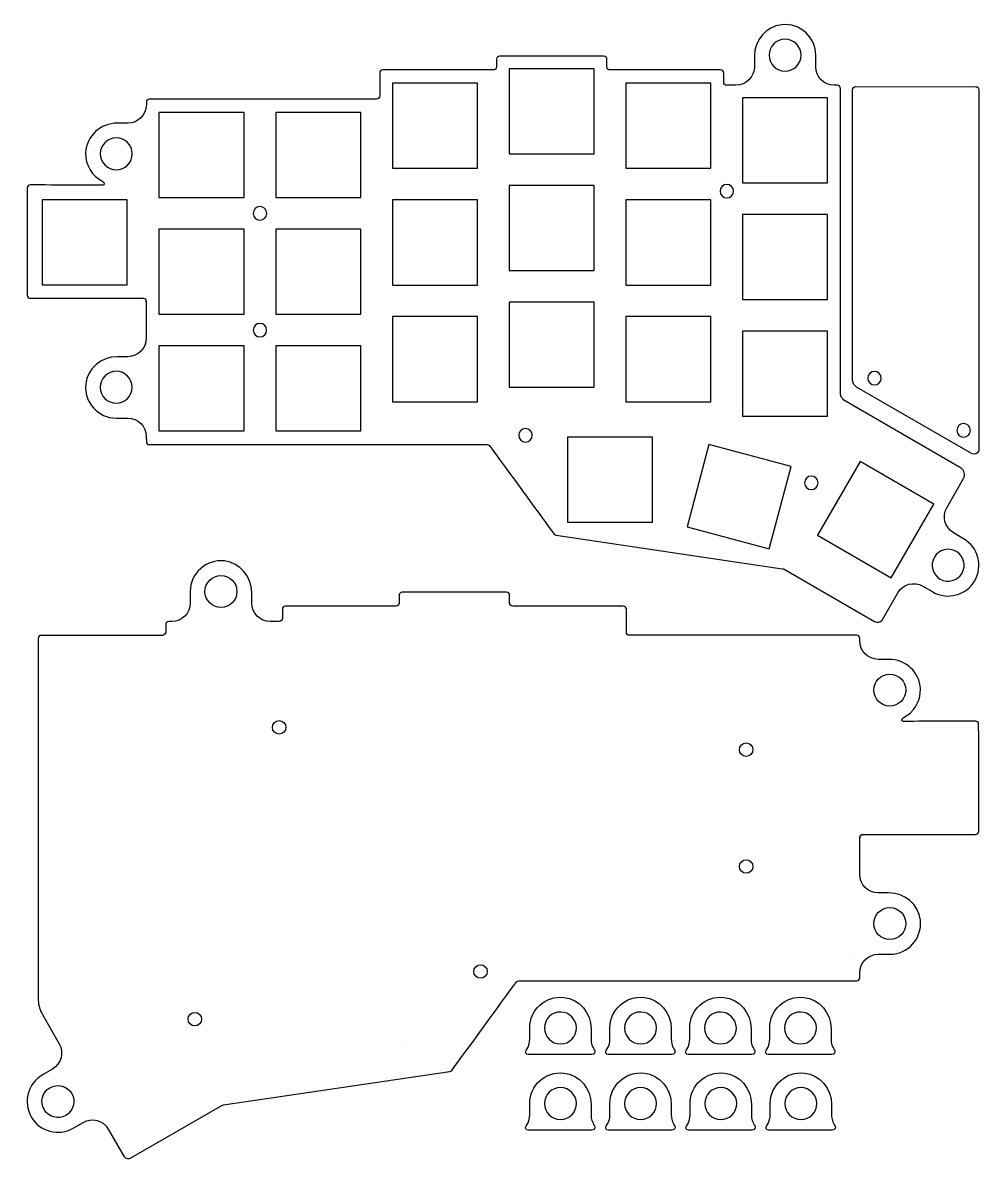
# Model space of a CAD drawing. Extents: x -144 to 12, y -86 to 99.
import ezdxf

# ---------------------------------------------------------------- set-up
doc = ezdxf.new("R2010")
doc.units = 0
doc.layers.add('_U_5207_U_65AD_U_30D1_U_30', color=7, linetype='CONTINUOUS')

# ---------------------------------------------------------------- blocks, each defined once
blk = doc.blocks.new('BLOCK_3')
at = {"layer": '_U_5207_U_65AD_U_30D1_U_30', "color": 1}
blk.add_open_spline([(-9.34, 88.31), (-9.34, 88.31), (-9.34, 40.95), (-9.34, 40.95), (-9.28, 40.43), (-9.05, 40.17), (-8.7, 39.87), (-8.7, 39.87), (10.14, 29.01), (10.14, 29.01), (10.54, 28.84), (11.01, 29.03), (11.18, 29.44), (11.2, 29.5), (11.22, 29.56), (11.23, 29.63), (11.23, 29.63), (11.23, 88.3), (11.23, 88.3), (11.23, 88.58), (11.01, 88.8), (10.73, 88.8), (10.73, 88.8), (-8.84, 88.81), (-8.84, 88.81), (-9.12, 88.81), (-9.34, 88.59), (-9.34, 88.31)], degree=3, knots=[0, 0, 0, 0, 1, 1, 1, 2, 2, 2, 3, 3, 3, 4, 4, 4, 5, 5, 5, 6, 6, 6, 7, 7, 7, 8, 8, 8, 9, 9, 9, 9], dxfattribs=at)
blk = doc.blocks.new('BLOCK_4')
at = {"layer": '_U_5207_U_65AD_U_30D1_U_30', "color": 1}
blk.add_open_spline([(-6.86, 41.34), (-6.86, 41.94), (-6.37, 42.44), (-5.76, 42.44), (-5.15, 42.44), (-4.66, 41.94), (-4.66, 41.34), (-4.66, 40.73), (-5.15, 40.24), (-5.76, 40.24), (-6.37, 40.24), (-6.86, 40.73), (-6.86, 41.34), (-6.86, 41.34), (-6.86, 41.34), (-6.86, 41.34)], degree=3, knots=[0, 0, 0, 0, 1, 1, 1, 2, 2, 2, 3, 3, 3, 4, 4, 4, 5, 5, 5, 5], dxfattribs=at)
blk = doc.blocks.new('BLOCK_5')
at = {"layer": '_U_5207_U_65AD_U_30D1_U_30', "color": 1}
blk.add_open_spline([(7.64, 32.84), (7.64, 33.44), (8.13, 33.94), (8.74, 33.94), (9.35, 33.94), (9.84, 33.44), (9.84, 32.84), (9.84, 32.23), (9.35, 31.74), (8.74, 31.74), (8.13, 31.74), (7.64, 32.23), (7.64, 32.84), (7.64, 32.84), (7.64, 32.84), (7.64, 32.84)], degree=3, knots=[0, 0, 0, 0, 1, 1, 1, 2, 2, 2, 3, 3, 3, 4, 4, 4, 5, 5, 5, 5], dxfattribs=at)
blk = doc.blocks.new('BLOCK_2')
at = {"layer": '_U_5207_U_65AD_U_30D1_U_30'}
for name in ['BLOCK_3', 'BLOCK_4', 'BLOCK_5']:
    blk.add_blockref(name, (0, 0), dxfattribs=at)
blk = doc.blocks.new('BLOCK_7')
at = {"layer": '_U_5207_U_65AD_U_30D1_U_30', "color": 1}
blk.add_open_spline([(-20.43, -64.46), (-20.43, -63.01), (-19.24, -61.84), (-17.79, -61.86), (-16.41, -61.88), (-15.25, -63.04), (-15.23, -64.42), (-15.21, -65.87), (-16.38, -67.06), (-17.83, -67.06), (-19.26, -67.06), (-20.43, -65.89), (-20.43, -64.46), (-20.43, -64.46), (-20.43, -64.46), (-20.43, -64.46)], degree=3, knots=[0, 0, 0, 0, 1, 1, 1, 2, 2, 2, 3, 3, 3, 4, 4, 4, 5, 5, 5, 5], dxfattribs=at)
blk = doc.blocks.new('BLOCK_8')
at = {"layer": '_U_5207_U_65AD_U_30D1_U_30', "color": 1}
blk.add_open_spline([(-12.72, -68.79), (-12.32, -68.79), (-12.07, -68.34), (-12.3, -68.02), (-12.46, -67.79), (-12.6, -67.54), (-12.69, -67.24), (-12.8, -66.9), (-12.83, -66.6), (-12.83, -66.34), (-12.83, -66.34), (-12.83, -64.59), (-12.83, -64.59), (-12.83, -62.02), (-14.71, -59.77), (-17.26, -59.49), (-20.27, -59.16), (-22.83, -61.51), (-22.83, -64.46), (-22.83, -64.46), (-22.83, -66.34), (-22.83, -66.34), (-22.83, -66.6), (-22.86, -67.38), (-23.42, -68.14), (-23.42, -68.14), (-23.42, -68.14), (-23.42, -68.14), (-23.62, -68.4), (-23.43, -68.79), (-23.1, -68.79), (-23.1, -68.79), (-12.72, -68.79), (-12.72, -68.79)], degree=3, knots=[0, 0, 0, 0, 1, 1, 1, 2, 2, 2, 3, 3, 3, 4, 4, 4, 5, 5, 5, 6, 6, 6, 7, 7, 7, 8, 8, 8, 9, 9, 9, 10, 10, 10, 11, 11, 11, 11], dxfattribs=at)
blk = doc.blocks.new('BLOCK_6')
at = {"layer": '_U_5207_U_65AD_U_30D1_U_30'}
for name in ['BLOCK_8', 'BLOCK_7']:
    blk.add_blockref(name, (0, 0), dxfattribs=at)
blk = doc.blocks.new('BLOCK_10')
at = {"layer": '_U_5207_U_65AD_U_30D1_U_30', "color": 1}
blk.add_open_spline([(-59.5, -64.46), (-59.5, -63.01), (-58.32, -61.84), (-56.86, -61.86), (-55.48, -61.88), (-54.32, -63.04), (-54.3, -64.42), (-54.28, -65.87), (-55.45, -67.06), (-56.9, -67.06), (-58.34, -67.06), (-59.5, -65.89), (-59.5, -64.46), (-59.5, -64.46), (-59.5, -64.46), (-59.5, -64.46)], degree=3, knots=[0, 0, 0, 0, 1, 1, 1, 2, 2, 2, 3, 3, 3, 4, 4, 4, 5, 5, 5, 5], dxfattribs=at)
blk = doc.blocks.new('BLOCK_11')
at = {"layer": '_U_5207_U_65AD_U_30D1_U_30', "color": 1}
blk.add_open_spline([(-51.79, -68.79), (-51.39, -68.79), (-51.15, -68.34), (-51.38, -68.02), (-51.53, -67.79), (-51.67, -67.54), (-51.77, -67.24), (-51.87, -66.9), (-51.9, -66.6), (-51.9, -66.34), (-51.9, -66.34), (-51.9, -64.59), (-51.9, -64.59), (-51.9, -62.02), (-53.78, -59.77), (-56.33, -59.49), (-59.35, -59.16), (-61.9, -61.51), (-61.9, -64.46), (-61.9, -64.46), (-61.9, -66.34), (-61.9, -66.34), (-61.9, -66.6), (-61.94, -67.38), (-62.5, -68.14), (-62.5, -68.14), (-62.5, -68.14), (-62.5, -68.14), (-62.7, -68.4), (-62.51, -68.79), (-62.17, -68.79), (-62.17, -68.79), (-51.79, -68.79), (-51.79, -68.79)], degree=3, knots=[0, 0, 0, 0, 1, 1, 1, 2, 2, 2, 3, 3, 3, 4, 4, 4, 5, 5, 5, 6, 6, 6, 7, 7, 7, 8, 8, 8, 9, 9, 9, 10, 10, 10, 11, 11, 11, 11], dxfattribs=at)
blk = doc.blocks.new('BLOCK_9')
at = {"layer": '_U_5207_U_65AD_U_30D1_U_30'}
for name in ['BLOCK_11', 'BLOCK_10']:
    blk.add_blockref(name, (0, 0), dxfattribs=at)
blk = doc.blocks.new('BLOCK_13')
at = {"layer": '_U_5207_U_65AD_U_30D1_U_30', "color": 1}
blk.add_open_spline([(-46.45, -64.46), (-46.45, -63.01), (-45.27, -61.84), (-43.81, -61.86), (-42.43, -61.88), (-41.27, -63.04), (-41.25, -64.42), (-41.23, -65.87), (-42.4, -67.06), (-43.85, -67.06), (-45.29, -67.06), (-46.45, -65.89), (-46.45, -64.46), (-46.45, -64.46), (-46.45, -64.46), (-46.45, -64.46)], degree=3, knots=[0, 0, 0, 0, 1, 1, 1, 2, 2, 2, 3, 3, 3, 4, 4, 4, 5, 5, 5, 5], dxfattribs=at)
blk = doc.blocks.new('BLOCK_14')
at = {"layer": '_U_5207_U_65AD_U_30D1_U_30', "color": 1}
blk.add_open_spline([(-38.74, -68.79), (-38.34, -68.79), (-38.09, -68.34), (-38.32, -68.02), (-38.48, -67.79), (-38.62, -67.54), (-38.71, -67.24), (-38.82, -66.9), (-38.85, -66.6), (-38.85, -66.34), (-38.85, -66.34), (-38.85, -64.59), (-38.85, -64.59), (-38.85, -62.02), (-40.73, -59.77), (-43.28, -59.49), (-46.3, -59.16), (-48.85, -61.51), (-48.85, -64.46), (-48.85, -64.46), (-48.85, -66.34), (-48.85, -66.34), (-48.85, -66.6), (-48.88, -67.38), (-49.45, -68.14), (-49.45, -68.14), (-49.45, -68.14), (-49.45, -68.14), (-49.65, -68.4), (-49.46, -68.79), (-49.12, -68.79), (-49.12, -68.79), (-38.74, -68.79), (-38.74, -68.79)], degree=3, knots=[0, 0, 0, 0, 1, 1, 1, 2, 2, 2, 3, 3, 3, 4, 4, 4, 5, 5, 5, 6, 6, 6, 7, 7, 7, 8, 8, 8, 9, 9, 9, 10, 10, 10, 11, 11, 11, 11], dxfattribs=at)
blk = doc.blocks.new('BLOCK_12')
at = {"layer": '_U_5207_U_65AD_U_30D1_U_30'}
for name in ['BLOCK_14', 'BLOCK_13']:
    blk.add_blockref(name, (0, 0), dxfattribs=at)
blk = doc.blocks.new('BLOCK_16')
at = {"layer": '_U_5207_U_65AD_U_30D1_U_30', "color": 1}
blk.add_open_spline([(-33.45, -64.46), (-33.45, -63.01), (-32.27, -61.84), (-30.82, -61.86), (-29.44, -61.88), (-28.27, -63.04), (-28.26, -64.42), (-28.24, -65.87), (-29.41, -67.06), (-30.85, -67.06), (-32.29, -67.06), (-33.45, -65.89), (-33.45, -64.46), (-33.45, -64.46), (-33.45, -64.46), (-33.45, -64.46)], degree=3, knots=[0, 0, 0, 0, 1, 1, 1, 2, 2, 2, 3, 3, 3, 4, 4, 4, 5, 5, 5, 5], dxfattribs=at)
blk = doc.blocks.new('BLOCK_17')
at = {"layer": '_U_5207_U_65AD_U_30D1_U_30', "color": 1}
blk.add_open_spline([(-25.75, -68.79), (-25.35, -68.79), (-25.1, -68.34), (-25.33, -68.02), (-25.49, -67.79), (-25.62, -67.54), (-25.72, -67.24), (-25.83, -66.9), (-25.86, -66.6), (-25.85, -66.34), (-25.85, -66.34), (-25.85, -64.59), (-25.85, -64.59), (-25.85, -62.02), (-27.74, -59.77), (-30.29, -59.49), (-33.3, -59.16), (-35.85, -61.51), (-35.85, -64.46), (-35.85, -64.46), (-35.85, -66.34), (-35.85, -66.34), (-35.86, -66.6), (-35.89, -67.38), (-36.45, -68.14), (-36.45, -68.14), (-36.45, -68.14), (-36.45, -68.14), (-36.65, -68.4), (-36.46, -68.79), (-36.12, -68.79), (-36.12, -68.79), (-25.75, -68.79), (-25.75, -68.79)], degree=3, knots=[0, 0, 0, 0, 1, 1, 1, 2, 2, 2, 3, 3, 3, 4, 4, 4, 5, 5, 5, 6, 6, 6, 7, 7, 7, 8, 8, 8, 9, 9, 9, 10, 10, 10, 11, 11, 11, 11], dxfattribs=at)
blk = doc.blocks.new('BLOCK_15')
at = {"layer": '_U_5207_U_65AD_U_30D1_U_30'}
for name in ['BLOCK_17', 'BLOCK_16']:
    blk.add_blockref(name, (0, 0), dxfattribs=at)
blk = doc.blocks.new('BLOCK_19')
at = {"layer": '_U_5207_U_65AD_U_30D1_U_30', "color": 1}
blk.add_open_spline([(-30.9, 71.8), (-30.9, 72.4), (-30.41, 72.9), (-29.8, 72.9), (-29.19, 72.9), (-28.7, 72.4), (-28.7, 71.8), (-28.7, 71.19), (-29.19, 70.7), (-29.8, 70.7), (-30.41, 70.7), (-30.9, 71.19), (-30.9, 71.8), (-30.9, 71.8), (-30.9, 71.8), (-30.9, 71.8)], degree=3, knots=[0, 0, 0, 0, 1, 1, 1, 2, 2, 2, 3, 3, 3, 4, 4, 4, 5, 5, 5, 5], dxfattribs=at)
blk = doc.blocks.new('BLOCK_20')
at = {"layer": '_U_5207_U_65AD_U_30D1_U_30', "color": 1}
blk.add_open_spline([(-106.92, 68.17), (-106.92, 68.78), (-106.43, 69.27), (-105.82, 69.27), (-105.22, 69.27), (-104.72, 68.78), (-104.72, 68.17), (-104.72, 67.57), (-105.22, 67.07), (-105.82, 67.07), (-106.43, 67.07), (-106.92, 67.57), (-106.92, 68.17), (-106.92, 68.17), (-106.92, 68.17), (-106.92, 68.17)], degree=3, knots=[0, 0, 0, 0, 1, 1, 1, 2, 2, 2, 3, 3, 3, 4, 4, 4, 5, 5, 5, 5], dxfattribs=at)
blk = doc.blocks.new('BLOCK_21')
at = {"layer": '_U_5207_U_65AD_U_30D1_U_30', "color": 1}
blk.add_open_spline([(-106.93, 49.16), (-106.93, 49.77), (-106.44, 50.26), (-105.83, 50.26), (-105.22, 50.26), (-104.73, 49.77), (-104.73, 49.16), (-104.73, 48.55), (-105.22, 48.06), (-105.83, 48.06), (-106.44, 48.06), (-106.93, 48.55), (-106.93, 49.16), (-106.93, 49.16), (-106.93, 49.16), (-106.93, 49.16)], degree=3, knots=[0, 0, 0, 0, 1, 1, 1, 2, 2, 2, 3, 3, 3, 4, 4, 4, 5, 5, 5, 5], dxfattribs=at)
blk = doc.blocks.new('BLOCK_22')
at = {"layer": '_U_5207_U_65AD_U_30D1_U_30', "color": 1}
blk.add_open_spline([(-17.16, 24.3), (-17.16, 24.9), (-16.67, 25.4), (-16.06, 25.4), (-15.45, 25.4), (-14.96, 24.9), (-14.96, 24.3), (-14.96, 23.69), (-15.45, 23.2), (-16.06, 23.2), (-16.67, 23.2), (-17.16, 23.69), (-17.16, 24.3), (-17.16, 24.3), (-17.16, 24.3), (-17.16, 24.3)], degree=3, knots=[0, 0, 0, 0, 1, 1, 1, 2, 2, 2, 3, 3, 3, 4, 4, 4, 5, 5, 5, 5], dxfattribs=at)
blk = doc.blocks.new('BLOCK_23')
at = {"layer": '_U_5207_U_65AD_U_30D1_U_30', "color": 1}
blk.add_open_spline([(-63.68, 32.05), (-63.68, 32.66), (-63.19, 33.15), (-62.58, 33.15), (-61.97, 33.15), (-61.48, 32.66), (-61.48, 32.05), (-61.48, 31.44), (-61.97, 30.95), (-62.58, 30.95), (-63.19, 30.95), (-63.68, 31.44), (-63.68, 32.05), (-63.68, 32.05), (-63.68, 32.05), (-63.68, 32.05)], degree=3, knots=[0, 0, 0, 0, 1, 1, 1, 2, 2, 2, 3, 3, 3, 4, 4, 4, 5, 5, 5, 5], dxfattribs=at)
blk = doc.blocks.new('BLOCK_24')
at = {"layer": '_U_5207_U_65AD_U_30D1_U_30', "color": 1}
blk.add_lwpolyline([(-122.26, 84.61), (-122.26, 70.76), (-108.41, 70.76), (-108.41, 84.61), (-122.26, 84.61)], dxfattribs=at)
blk = doc.blocks.new('BLOCK_25')
at = {"layer": '_U_5207_U_65AD_U_30D1_U_30', "color": 1}
blk.add_lwpolyline([(-122.26, 65.61), (-122.26, 51.76), (-108.41, 51.76), (-108.41, 65.61), (-122.26, 65.61)], dxfattribs=at)
blk = doc.blocks.new('BLOCK_26')
at = {"layer": '_U_5207_U_65AD_U_30D1_U_30', "color": 1}
blk.add_lwpolyline([(-122.26, 46.61), (-122.26, 32.75), (-108.41, 32.75), (-108.41, 46.61), (-122.26, 46.61)], dxfattribs=at)
blk = doc.blocks.new('BLOCK_27')
at = {"layer": '_U_5207_U_65AD_U_30D1_U_30', "color": 1}
blk.add_lwpolyline([(-103.26, 84.61), (-103.26, 70.76), (-89.41, 70.76), (-89.41, 84.61), (-103.26, 84.61)], dxfattribs=at)
blk = doc.blocks.new('BLOCK_28')
at = {"layer": '_U_5207_U_65AD_U_30D1_U_30', "color": 1}
blk.add_lwpolyline([(-103.26, 65.61), (-103.26, 51.76), (-89.41, 51.76), (-89.41, 65.61), (-103.26, 65.61)], dxfattribs=at)
blk = doc.blocks.new('BLOCK_29')
at = {"layer": '_U_5207_U_65AD_U_30D1_U_30', "color": 1}
blk.add_lwpolyline([(-103.26, 46.61), (-103.26, 32.75), (-89.41, 32.75), (-89.41, 46.61), (-103.26, 46.61)], dxfattribs=at)
blk = doc.blocks.new('BLOCK_30')
at = {"layer": '_U_5207_U_65AD_U_30D1_U_30', "color": 1}
blk.add_lwpolyline([(-84.25, 89.36), (-84.25, 75.51), (-70.4, 75.51), (-70.4, 89.36), (-84.25, 89.36)], dxfattribs=at)
blk = doc.blocks.new('BLOCK_31')
at = {"layer": '_U_5207_U_65AD_U_30D1_U_30', "color": 1}
blk.add_lwpolyline([(-84.25, 70.36), (-84.25, 56.51), (-70.4, 56.51), (-70.4, 70.36), (-84.25, 70.36)], dxfattribs=at)
blk = doc.blocks.new('BLOCK_32')
at = {"layer": '_U_5207_U_65AD_U_30D1_U_30', "color": 1}
blk.add_lwpolyline([(-84.25, 51.36), (-84.25, 37.5), (-70.4, 37.5), (-70.4, 51.36), (-84.25, 51.36)], dxfattribs=at)
blk = doc.blocks.new('BLOCK_33')
at = {"layer": '_U_5207_U_65AD_U_30D1_U_30', "color": 1}
blk.add_lwpolyline([(-65.25, 91.73), (-65.25, 77.88), (-51.4, 77.88), (-51.4, 91.73), (-65.25, 91.73)], dxfattribs=at)
blk = doc.blocks.new('BLOCK_34')
at = {"layer": '_U_5207_U_65AD_U_30D1_U_30', "color": 1}
blk.add_lwpolyline([(-65.25, 72.73), (-65.25, 58.88), (-51.4, 58.88), (-51.4, 72.73), (-65.25, 72.73)], dxfattribs=at)
blk = doc.blocks.new('BLOCK_35')
at = {"layer": '_U_5207_U_65AD_U_30D1_U_30', "color": 1}
blk.add_lwpolyline([(-65.25, 53.73), (-65.25, 39.88), (-51.4, 39.88), (-51.4, 53.73), (-65.25, 53.73)], dxfattribs=at)
blk = doc.blocks.new('BLOCK_36')
at = {"layer": '_U_5207_U_65AD_U_30D1_U_30', "color": 1}
blk.add_lwpolyline([(-46.25, 89.36), (-46.25, 75.51), (-32.4, 75.51), (-32.4, 89.36), (-46.25, 89.36)], dxfattribs=at)
blk = doc.blocks.new('BLOCK_37')
at = {"layer": '_U_5207_U_65AD_U_30D1_U_30', "color": 1}
blk.add_lwpolyline([(-46.25, 70.36), (-46.25, 56.51), (-32.4, 56.51), (-32.4, 70.36), (-46.25, 70.36)], dxfattribs=at)
blk = doc.blocks.new('BLOCK_38')
at = {"layer": '_U_5207_U_65AD_U_30D1_U_30', "color": 1}
blk.add_lwpolyline([(-46.25, 51.36), (-46.25, 37.5), (-32.4, 37.5), (-32.4, 51.36), (-46.25, 51.36)], dxfattribs=at)
blk = doc.blocks.new('BLOCK_39')
at = {"layer": '_U_5207_U_65AD_U_30D1_U_30', "color": 1}
blk.add_lwpolyline([(-27.25, 86.98), (-27.25, 73.13), (-13.4, 73.13), (-13.4, 86.98), (-27.25, 86.98)], dxfattribs=at)
blk = doc.blocks.new('BLOCK_40')
at = {"layer": '_U_5207_U_65AD_U_30D1_U_30', "color": 1}
blk.add_lwpolyline([(-27.25, 67.98), (-27.25, 54.13), (-13.4, 54.13), (-13.4, 67.98), (-27.25, 67.98)], dxfattribs=at)
blk = doc.blocks.new('BLOCK_41')
at = {"layer": '_U_5207_U_65AD_U_30D1_U_30', "color": 1}
blk.add_lwpolyline([(-27.25, 48.98), (-27.25, 35.13), (-13.4, 35.13), (-13.4, 48.98), (-27.25, 48.98)], dxfattribs=at)
blk = doc.blocks.new('BLOCK_42')
at = {"layer": '_U_5207_U_65AD_U_30D1_U_30', "color": 1}
blk.add_lwpolyline([(-55.75, 31.73), (-55.75, 17.88), (-41.9, 17.88), (-41.9, 31.73), (-55.75, 31.73)], dxfattribs=at)
blk = doc.blocks.new('BLOCK_43')
at = {"layer": '_U_5207_U_65AD_U_30D1_U_30', "color": 1}
blk.add_lwpolyline([(-32.72, 30.53), (-36.29, 17.15), (-22.91, 13.58), (-19.34, 26.96), (-32.72, 30.53)], dxfattribs=at)
blk = doc.blocks.new('BLOCK_44')
at = {"layer": '_U_5207_U_65AD_U_30D1_U_30', "color": 1}
blk.add_lwpolyline([(-8.11, 27.77), (-15.03, 15.77), (-3.03, 8.85), (3.89, 20.85), (-8.11, 27.77)], dxfattribs=at)
blk = doc.blocks.new('BLOCK_45')
at = {"layer": '_U_5207_U_65AD_U_30D1_U_30', "color": 1}
blk.add_open_spline([(-22.93, 93.93), (-22.93, 95.37), (-21.76, 96.53), (-20.33, 96.53), (-18.89, 96.53), (-17.73, 95.37), (-17.73, 93.93), (-17.73, 92.5), (-18.89, 91.33), (-20.33, 91.33), (-21.76, 91.33), (-22.93, 92.5), (-22.93, 93.93), (-22.93, 93.93), (-22.93, 93.93), (-22.93, 93.93)], degree=3, knots=[0, 0, 0, 0, 1, 1, 1, 2, 2, 2, 3, 3, 3, 4, 4, 4, 5, 5, 5, 5], dxfattribs=at)
blk = doc.blocks.new('BLOCK_46')
at = {"layer": '_U_5207_U_65AD_U_30D1_U_30', "color": 1}
blk.add_open_spline([(-129.21, 75.28), (-130.65, 75.28), (-131.81, 76.45), (-131.81, 77.88), (-131.81, 79.32), (-130.65, 80.48), (-129.21, 80.48), (-127.78, 80.48), (-126.61, 79.32), (-126.61, 77.88), (-126.61, 76.45), (-127.78, 75.28), (-129.21, 75.28), (-129.21, 75.28), (-129.21, 75.28), (-129.21, 75.28)], degree=3, knots=[0, 0, 0, 0, 1, 1, 1, 2, 2, 2, 3, 3, 3, 4, 4, 4, 5, 5, 5, 5], dxfattribs=at)
blk = doc.blocks.new('BLOCK_47')
at = {"layer": '_U_5207_U_65AD_U_30D1_U_30', "color": 1}
blk.add_open_spline([(7.53, 13.14), (8.77, 12.42), (9.2, 10.83), (8.48, 9.58), (7.76, 8.34), (6.17, 7.92), (4.93, 8.63), (3.68, 9.35), (3.26, 10.94), (3.98, 12.18), (4.69, 13.43), (6.28, 13.85), (7.53, 13.14), (7.53, 13.14), (7.53, 13.14), (7.53, 13.14)], degree=3, knots=[0, 0, 0, 0, 1, 1, 1, 2, 2, 2, 3, 3, 3, 4, 4, 4, 5, 5, 5, 5], dxfattribs=at)
blk = doc.blocks.new('BLOCK_48')
at = {"layer": '_U_5207_U_65AD_U_30D1_U_30', "color": 1}
blk.add_open_spline([(-129.22, 37.26), (-130.66, 37.26), (-131.82, 38.42), (-131.82, 39.86), (-131.82, 41.29), (-130.66, 42.46), (-129.22, 42.46), (-127.79, 42.46), (-126.62, 41.29), (-126.62, 39.86), (-126.62, 38.42), (-127.79, 37.26), (-129.22, 37.26), (-129.22, 37.26), (-129.22, 37.26), (-129.22, 37.26)], degree=3, knots=[0, 0, 0, 0, 1, 1, 1, 2, 2, 2, 3, 3, 3, 4, 4, 4, 5, 5, 5, 5], dxfattribs=at)
blk = doc.blocks.new('BLOCK_49')
at = {"layer": '_U_5207_U_65AD_U_30D1_U_30', "color": 1}
blk.add_lwpolyline([(-141.3, 70.39), (-141.3, 56.54), (-127.45, 56.54), (-127.45, 70.39), (-141.3, 70.39)], dxfattribs=at)
blk = doc.blocks.new('BLOCK_18')
at = {"layer": '_U_5207_U_65AD_U_30D1_U_30', "color": 1}
for points in [[(-25.33, 93.93), (-25.33, 93.93)], [(-26.79, 89.05), (-26.79, 89.05)], [(-13.86, 89.05), (-13.86, 89.05)], [(8.77, 24.98), (8.77, 24.98)]]:
    blk.add_lwpolyline(points, dxfattribs=at)
blk.add_open_spline([(8.72, 25.01), (9.02, 25.6), (8.86, 26.32), (8.34, 26.71), (8.34, 26.71), (-10.74, 37.75), (-10.74, 37.75), (-11.04, 38.01), (-11.24, 38.36), (-11.32, 38.74), (-11.32, 38.74), (-11.32, 87.29), (-11.32, 87.29), (-11.32, 87.29), (-11.32, 87.3), (-11.32, 87.3), (-11.32, 87.3), (-11.32, 88.53), (-11.32, 88.53), (-11.31, 88.81), (-11.54, 89.03), (-11.82, 89.03), (-11.82, 89.03), (-12.32, 89.03), (-12.32, 89.03), (-13.98, 89.04), (-15.32, 90.38), (-15.32, 92.04), (-15.32, 92.04), (-15.32, 93.92), (-15.32, 93.92), (-15.32, 96.87), (-17.87, 99.22), (-20.88, 98.89), (-23.44, 98.61), (-25.32, 96.35), (-25.32, 93.78), (-25.32, 93.78), (-25.32, 92.04), (-25.32, 92.04), (-25.32, 90.38), (-26.67, 89.04), (-28.33, 89.04), (-28.33, 89.04), (-29.81, 89.03), (-29.81, 89.03), (-30.09, 89.03), (-30.32, 89.26), (-30.32, 89.54), (-30.32, 89.54), (-30.32, 91.03), (-30.32, 91.03), (-30.32, 91.31), (-30.54, 91.53), (-30.82, 91.53), (-30.82, 91.53), (-48.81, 91.53), (-48.81, 91.53), (-49.09, 91.53), (-49.32, 91.76), (-49.32, 92.04), (-49.32, 92.04), (-49.32, 93.28), (-49.32, 93.28), (-49.32, 93.56), (-49.55, 93.78), (-49.83, 93.78), (-49.83, 93.78), (-66.81, 93.78), (-66.81, 93.78), (-67.09, 93.78), (-67.32, 93.56), (-67.32, 93.28), (-67.32, 93.28), (-67.32, 92.04), (-67.32, 92.04), (-67.32, 91.76), (-67.55, 91.53), (-67.83, 91.53), (-67.83, 91.53), (-85.81, 91.53), (-85.81, 91.53), (-86.09, 91.53), (-86.32, 91.31), (-86.32, 91.03), (-86.32, 91.03), (-86.32, 87.29), (-86.32, 87.29), (-86.32, 87.01), (-86.55, 86.78), (-86.83, 86.78), (-86.83, 86.78), (-104.82, 86.78), (-104.82, 86.78), (-104.82, 86.78), (-106.82, 86.78), (-106.82, 86.78), (-106.82, 86.78), (-123.82, 86.78), (-123.82, 86.78), (-124.1, 86.78), (-124.32, 86.56), (-124.32, 86.28), (-124.32, 86.28), (-124.32, 85.88), (-124.32, 85.88), (-124.32, 84.21), (-125.67, 82.87), (-127.33, 82.87), (-127.33, 82.87), (-129.06, 82.87), (-129.06, 82.87), (-131.77, 82.87), (-134.11, 80.77), (-134.2, 78.06), (-134.28, 76), (-133.11, 74.21), (-131.4, 73.37), (-131.02, 73.18), (-131.22, 72.77), (-131.39, 72.77), (-133.18, 72.78), (-142.98, 72.8), (-143.2, 72.81), (-143.45, 72.81), (-143.7, 72.62), (-143.7, 72.32), (-143.71, 69.47), (-143.73, 55.04), (-143.73, 54.85), (-143.73, 54.55), (-143.44, 54.36), (-143.19, 54.36), (-142.95, 54.36), (-124.82, 54.37), (-124.82, 54.37), (-124.81, 54.37), (-125.01, 54.37), (-124.81, 54.36), (-124.61, 54.36), (-124.34, 54.18), (-124.33, 53.93), (-124.32, 53.55), (-124.33, 53.92), (-124.33, 53.92), (-124.33, 53.92), (-124.33, 47.84), (-124.33, 47.84), (-124.33, 46.19), (-125.68, 44.84), (-127.33, 44.84), (-127.33, 44.84), (-129.08, 44.84), (-129.08, 44.84), (-131.65, 44.84), (-133.91, 42.96), (-134.19, 40.41), (-134.52, 37.39), (-132.16, 34.84), (-129.22, 34.84), (-129.22, 34.84), (-127.34, 34.84), (-127.34, 34.84), (-125.68, 34.84), (-124.34, 33.5), (-124.34, 31.84), (-124.34, 31.84), (-124.32, 31.03), (-124.32, 31.03), (-124.32, 30.75), (-124.1, 30.53), (-123.82, 30.53), (-123.82, 30.53), (-106.82, 30.53), (-106.82, 30.53), (-106.82, 30.53), (-104.82, 30.53), (-104.82, 30.53), (-104.82, 30.53), (-68.82, 30.53), (-68.82, 30.53), (-68.69, 30.53), (-68.56, 30.48), (-68.47, 30.38), (-68.47, 30.39), (-57.92, 15.93), (-57.92, 15.93), (-57.82, 15.84), (-57.7, 15.79), (-57.57, 15.78), (-57.57, 15.78), (-20.78, 10.31), (-20.78, 10.31), (-20.68, 10.29), (-20.59, 10.27), (-20.49, 10.24), (-20.49, 10.24), (-5.75, 1.75), (-5.75, 1.75), (-5.35, 1.47), (-4.81, 1.56), (-4.53, 1.96), (-4.53, 1.96), (-1.99, 6.37), (-1.99, 6.37), (-1.16, 7.82), (0.69, 8.32), (2.13, 7.48), (2.13, 7.48), (3.73, 6.54), (3.73, 6.54), (6.12, 5.16), (9.18, 5.98), (10.56, 8.37), (11.94, 10.76), (11.12, 13.82), (8.73, 15.2), (8.73, 15.2), (7.09, 16.17), (7.09, 16.17), (5.66, 17), (5.18, 18.82), (6, 20.25), (6, 20.25), (8.72, 25.02), (8.72, 25.02)], degree=3, knots=[0, 0, 0, 0, 1, 1, 1, 2, 2, 2, 3, 3, 3, 4, 4, 4, 5, 5, 5, 6, 6, 6, 7, 7, 7, 8, 8, 8, 9, 9, 9, 10, 10, 10, 11, 11, 11, 12, 12, 12, 13, 13, 13, 14, 14, 14, 15, 15, 15, 16, 16, 16, 17, 17, 17, 18, 18, 18, 19, 19, 19, 20, 20, 20, 21, 21, 21, 22, 22, 22, 23, 23, 23, 24, 24, 24, 25, 25, 25, 26, 26, 26, 27, 27, 27, 28, 28, 28, 29, 29, 29, 30, 30, 30, 31, 31, 31, 32, 32, 32, 33, 33, 33, 34, 34, 34, 35, 35, 35, 36, 36, 36, 37, 37, 37, 38, 38, 38, 39, 39, 39, 40, 40, 40, 41, 41, 41, 42, 42, 42, 43, 43, 43, 44, 44, 44, 45, 45, 45, 46, 46, 46, 47, 47, 47, 48, 48, 48, 49, 49, 49, 50, 50, 50, 51, 51, 51, 52, 52, 52, 53, 53, 53, 54, 54, 54, 55, 55, 55, 56, 56, 56, 57, 57, 57, 58, 58, 58, 59, 59, 59, 60, 60, 60, 61, 61, 61, 62, 62, 62, 63, 63, 63, 64, 64, 64, 65, 65, 65, 66, 66, 66, 67, 67, 67, 68, 68, 68, 69, 69, 69, 70, 70, 70, 71, 71, 71, 72, 72, 72, 73, 73, 73, 74, 74, 74, 75, 75, 75, 75], dxfattribs=at)
at = {"layer": '_U_5207_U_65AD_U_30D1_U_30'}
for name in ['BLOCK_45', 'BLOCK_33', 'BLOCK_30', 'BLOCK_36', 'BLOCK_39', 'BLOCK_24', 'BLOCK_27', 'BLOCK_46', 'BLOCK_34', 'BLOCK_19', 'BLOCK_49', 'BLOCK_31', 'BLOCK_37', 'BLOCK_20', 'BLOCK_40', 'BLOCK_25', 'BLOCK_28', 'BLOCK_35', 'BLOCK_21', 'BLOCK_32', 'BLOCK_38', 'BLOCK_41', 'BLOCK_26', 'BLOCK_29', 'BLOCK_48', 'BLOCK_23', 'BLOCK_42', 'BLOCK_43', 'BLOCK_44', 'BLOCK_22', 'BLOCK_47']:
    blk.add_blockref(name, (0, 0), dxfattribs=at)
blk = doc.blocks.new('BLOCK_51')
at = {"layer": '_U_5207_U_65AD_U_30D1_U_30', "color": 1}
blk.add_open_spline([(-109.57, 6.61), (-109.57, 8.05), (-110.73, 9.21), (-112.17, 9.21), (-113.6, 9.21), (-114.77, 8.05), (-114.77, 6.61), (-114.77, 5.18), (-113.6, 4.01), (-112.17, 4.01), (-110.73, 4.01), (-109.57, 5.18), (-109.57, 6.61), (-109.57, 6.61), (-109.57, 6.61), (-109.57, 6.61)], degree=3, knots=[0, 0, 0, 0, 1, 1, 1, 2, 2, 2, 3, 3, 3, 4, 4, 4, 5, 5, 5, 5], dxfattribs=at)
blk = doc.blocks.new('BLOCK_52')
at = {"layer": '_U_5207_U_65AD_U_30D1_U_30', "color": 1}
blk.add_open_spline([(-3.28, -12.04), (-1.84, -12.04), (-0.68, -10.87), (-0.68, -9.44), (-0.68, -8), (-1.84, -6.84), (-3.28, -6.84), (-4.72, -6.84), (-5.88, -8), (-5.88, -9.44), (-5.88, -10.87), (-4.72, -12.04), (-3.28, -12.04), (-3.28, -12.04), (-3.28, -12.04), (-3.28, -12.04)], degree=3, knots=[0, 0, 0, 0, 1, 1, 1, 2, 2, 2, 3, 3, 3, 4, 4, 4, 5, 5, 5, 5], dxfattribs=at)
blk = doc.blocks.new('BLOCK_53')
at = {"layer": '_U_5207_U_65AD_U_30D1_U_30', "color": 1}
blk.add_open_spline([(-140.02, -74.18), (-141.26, -74.9), (-141.69, -76.49), (-140.97, -77.74), (-140.25, -78.98), (-138.66, -79.41), (-137.42, -78.69), (-136.18, -77.97), (-135.75, -76.38), (-136.47, -75.14), (-137.19, -73.89), (-138.78, -73.47), (-140.02, -74.18), (-140.02, -74.18), (-140.02, -74.18), (-140.02, -74.18)], degree=3, knots=[0, 0, 0, 0, 1, 1, 1, 2, 2, 2, 3, 3, 3, 4, 4, 4, 5, 5, 5, 5], dxfattribs=at)
blk = doc.blocks.new('BLOCK_54')
at = {"layer": '_U_5207_U_65AD_U_30D1_U_30', "color": 1}
blk.add_open_spline([(-68.81, -55.27), (-68.81, -54.66), (-69.3, -54.17), (-69.91, -54.17), (-70.52, -54.17), (-71.01, -54.66), (-71.01, -55.27), (-71.01, -55.88), (-70.52, -56.37), (-69.91, -56.37), (-69.3, -56.37), (-68.81, -55.88), (-68.81, -55.27), (-68.81, -55.27), (-68.81, -55.27), (-68.81, -55.27)], degree=3, knots=[0, 0, 0, 0, 1, 1, 1, 2, 2, 2, 3, 3, 3, 4, 4, 4, 5, 5, 5, 5], dxfattribs=at)
blk = doc.blocks.new('BLOCK_55')
at = {"layer": '_U_5207_U_65AD_U_30D1_U_30', "color": 1}
blk.add_open_spline([(-101.59, -15.52), (-101.59, -14.92), (-102.08, -14.42), (-102.69, -14.42), (-103.29, -14.42), (-103.79, -14.92), (-103.79, -15.52), (-103.79, -16.13), (-103.29, -16.62), (-102.69, -16.62), (-102.08, -16.62), (-101.59, -16.13), (-101.59, -15.52), (-101.59, -15.52), (-101.59, -15.52), (-101.59, -15.52)], degree=3, knots=[0, 0, 0, 0, 1, 1, 1, 2, 2, 2, 3, 3, 3, 4, 4, 4, 5, 5, 5, 5], dxfattribs=at)
blk = doc.blocks.new('BLOCK_56')
at = {"layer": '_U_5207_U_65AD_U_30D1_U_30', "color": 1}
blk.add_open_spline([(-25.57, -19.15), (-25.57, -18.54), (-26.06, -18.05), (-26.67, -18.05), (-27.27, -18.05), (-27.77, -18.54), (-27.77, -19.15), (-27.77, -19.75), (-27.27, -20.25), (-26.67, -20.25), (-26.06, -20.25), (-25.57, -19.75), (-25.57, -19.15), (-25.57, -19.15), (-25.57, -19.15), (-25.57, -19.15)], degree=3, knots=[0, 0, 0, 0, 1, 1, 1, 2, 2, 2, 3, 3, 3, 4, 4, 4, 5, 5, 5, 5], dxfattribs=at)
blk = doc.blocks.new('BLOCK_57')
at = {"layer": '_U_5207_U_65AD_U_30D1_U_30', "color": 1}
blk.add_open_spline([(-25.56, -38.16), (-25.56, -37.55), (-26.05, -37.06), (-26.66, -37.06), (-27.26, -37.06), (-27.76, -37.55), (-27.76, -38.16), (-27.76, -38.77), (-27.26, -39.26), (-26.66, -39.26), (-26.05, -39.26), (-25.56, -38.77), (-25.56, -38.16), (-25.56, -38.16), (-25.56, -38.16), (-25.56, -38.16)], degree=3, knots=[0, 0, 0, 0, 1, 1, 1, 2, 2, 2, 3, 3, 3, 4, 4, 4, 5, 5, 5, 5], dxfattribs=at)
blk = doc.blocks.new('BLOCK_58')
at = {"layer": '_U_5207_U_65AD_U_30D1_U_30', "color": 1}
blk.add_open_spline([(-115.33, -63.02), (-115.33, -62.42), (-115.82, -61.92), (-116.43, -61.92), (-117.04, -61.92), (-117.53, -62.42), (-117.53, -63.02), (-117.53, -63.63), (-117.04, -64.12), (-116.43, -64.12), (-115.82, -64.12), (-115.33, -63.63), (-115.33, -63.02), (-115.33, -63.02), (-115.33, -63.02), (-115.33, -63.02)], degree=3, knots=[0, 0, 0, 0, 1, 1, 1, 2, 2, 2, 3, 3, 3, 4, 4, 4, 5, 5, 5, 5], dxfattribs=at)
blk = doc.blocks.new('BLOCK_59')
at = {"layer": '_U_5207_U_65AD_U_30D1_U_30', "color": 1}
blk.add_open_spline([(-25.56, -38.16), (-25.56, -37.55), (-26.05, -37.06), (-26.66, -37.06), (-27.27, -37.06), (-27.76, -37.55), (-27.76, -38.16), (-27.76, -38.77), (-27.27, -39.26), (-26.66, -39.26), (-26.05, -39.26), (-25.56, -38.77), (-25.56, -38.16), (-25.56, -38.16), (-25.56, -38.16), (-25.56, -38.16)], degree=3, knots=[0, 0, 0, 0, 1, 1, 1, 2, 2, 2, 3, 3, 3, 4, 4, 4, 5, 5, 5, 5], dxfattribs=at)
blk = doc.blocks.new('BLOCK_60')
at = {"layer": '_U_5207_U_65AD_U_30D1_U_30', "color": 1}
blk.add_open_spline([(-3.27, -50.06), (-1.83, -50.06), (-0.67, -48.9), (-0.67, -47.46), (-0.67, -46.03), (-1.83, -44.86), (-3.27, -44.86), (-4.71, -44.86), (-5.87, -46.03), (-5.87, -47.46), (-5.87, -48.9), (-4.71, -50.06), (-3.27, -50.06), (-3.27, -50.06), (-3.27, -50.06), (-3.27, -50.06)], degree=3, knots=[0, 0, 0, 0, 1, 1, 1, 2, 2, 2, 3, 3, 3, 4, 4, 4, 5, 5, 5, 5], dxfattribs=at)
blk = doc.blocks.new('BLOCK_50')
at = {"layer": '_U_5207_U_65AD_U_30D1_U_30', "color": 1}
blk.add_open_spline([(-141.22, -62.29), (-141.22, -62.29), (-138.5, -67.05), (-138.5, -67.05), (-137.68, -68.48), (-138.17, -70.31), (-139.59, -71.14), (-139.59, -71.14), (-141.23, -72.11), (-141.23, -72.11), (-143.62, -73.49), (-144.44, -76.54), (-143.06, -78.94), (-141.68, -81.33), (-138.62, -82.15), (-136.23, -80.77), (-136.23, -80.77), (-134.63, -79.83), (-134.63, -79.83), (-133.19, -78.99), (-131.34, -79.48), (-130.51, -80.93), (-130.51, -80.93), (-127.97, -85.35), (-127.97, -85.35), (-127.69, -85.74), (-127.15, -85.84), (-126.76, -85.56), (-126.76, -85.56), (-112.01, -77.07), (-112.01, -77.07), (-111.92, -77.04), (-111.82, -77.01), (-111.73, -77), (-111.73, -77), (-74.93, -71.53), (-74.93, -71.53), (-74.8, -71.51), (-74.68, -71.46), (-74.58, -71.38), (-74.58, -71.38), (-64.03, -56.92), (-64.04, -56.92), (-63.94, -56.83), (-63.81, -56.78), (-63.68, -56.78), (-63.68, -56.78), (-27.68, -56.78), (-27.68, -56.78), (-27.68, -56.78), (-25.68, -56.78), (-25.68, -56.78), (-25.68, -56.78), (-8.68, -56.78), (-8.68, -56.78), (-8.68, -56.78), (-8.67, -56.78), (-8.67, -56.78), (-8.39, -56.78), (-8.17, -56.55), (-8.17, -56.28), (-8.17, -56.28), (-8.16, -55.46), (-8.16, -55.46), (-8.16, -53.81), (-6.81, -52.46), (-5.16, -52.46), (-5.16, -52.46), (-3.27, -52.46), (-3.27, -52.46), (-0.33, -52.46), (2.03, -49.91), (1.7, -46.9), (1.42, -44.35), (-0.84, -42.46), (-3.41, -42.46), (-3.41, -42.46), (-5.16, -42.46), (-5.16, -42.46), (-6.81, -42.46), (-8.16, -41.12), (-8.16, -39.46), (-8.16, -39.46), (-8.16, -33.39), (-8.16, -33.39), (-8.16, -33.38), (-8.17, -33.76), (-8.16, -33.38), (-8.15, -33.13), (-7.88, -32.95), (-7.68, -32.94), (-7.48, -32.94), (-7.68, -32.94), (-7.68, -32.94), (-7.68, -32.94), (10.46, -32.94), (10.7, -32.94), (10.95, -32.94), (11.24, -32.75), (11.24, -32.46), (11.24, -32.27), (11.2, -17.84), (11.19, -14.99), (11.19, -14.68), (10.96, -14.5), (10.71, -14.5), (10.49, -14.5), (0.69, -14.53), (-1.1, -14.54), (-1.27, -14.54), (-1.47, -14.12), (-1.09, -13.94), (0.62, -13.1), (1.79, -11.31), (1.71, -9.25), (1.61, -6.54), (-0.72, -4.44), (-3.43, -4.44), (-3.43, -4.44), (-5.16, -4.44), (-5.16, -4.44), (-6.82, -4.44), (-8.17, -3.09), (-8.17, -1.43), (-8.17, -1.43), (-8.17, -1.03), (-8.17, -1.03), (-8.17, -0.75), (-8.39, -0.52), (-8.67, -0.52), (-8.67, -0.52), (-8.67, -0.52), (-8.67, -0.52), (-8.67, -0.52), (-25.67, -0.52), (-25.67, -0.52), (-25.67, -0.52), (-27.67, -0.52), (-27.67, -0.52), (-27.67, -0.52), (-45.66, -0.52), (-45.66, -0.52), (-45.94, -0.52), (-46.17, -0.3), (-46.17, -0.02), (-46.17, -0.02), (-46.17, 3.72), (-46.17, 3.72), (-46.17, 4), (-46.39, 4.23), (-46.68, 4.23), (-46.68, 4.23), (-64.66, 4.23), (-64.66, 4.23), (-64.94, 4.23), (-65.17, 4.45), (-65.17, 4.73), (-65.17, 4.73), (-65.17, 5.97), (-65.17, 5.97), (-65.17, 6.25), (-65.4, 6.48), (-65.68, 6.48), (-65.68, 6.48), (-82.66, 6.48), (-82.66, 6.48), (-82.94, 6.48), (-83.17, 6.25), (-83.17, 5.97), (-83.17, 5.97), (-83.17, 4.73), (-83.17, 4.73), (-83.17, 4.45), (-83.4, 4.23), (-83.68, 4.23), (-83.68, 4.23), (-101.66, 4.23), (-101.66, 4.23), (-101.94, 4.23), (-102.17, 4), (-102.17, 3.72), (-102.17, 3.72), (-102.17, 2.23), (-102.17, 2.23), (-102.17, 1.95), (-102.4, 1.73), (-102.68, 1.73), (-102.68, 1.73), (-104.16, 1.73), (-104.16, 1.73), (-105.82, 1.73), (-107.17, 3.08), (-107.17, 4.74), (-107.17, 4.74), (-107.17, 6.47), (-107.17, 6.47), (-107.17, 9.04), (-109.05, 11.3), (-111.61, 11.58), (-114.62, 11.91), (-117.17, 9.56), (-117.17, 6.61), (-117.17, 6.61), (-117.17, 4.74), (-117.17, 4.74), (-117.17, 3.07), (-118.51, 1.73), (-120.17, 1.73), (-120.17, 1.73), (-120.67, 1.73), (-120.67, 1.73), (-120.95, 1.73), (-121.17, 1.5), (-121.17, 1.22), (-121.17, 1.22), (-121.17, -0.01), (-121.17, -0.01), (-121.2, -0.27), (-121.4, -0.49), (-121.67, -0.53), (-121.67, -0.53), (-141.41, -0.53), (-141.41, -0.53), (-141.69, -0.53), (-141.92, -0.76), (-141.92, -1.04), (-141.92, -1.04), (-141.92, -59.99), (-141.92, -59.99), (-141.88, -60.8), (-141.63, -61.59), (-141.21, -62.29)], degree=3, knots=[0, 0, 0, 0, 1, 1, 1, 2, 2, 2, 3, 3, 3, 4, 4, 4, 5, 5, 5, 6, 6, 6, 7, 7, 7, 8, 8, 8, 9, 9, 9, 10, 10, 10, 11, 11, 11, 12, 12, 12, 13, 13, 13, 14, 14, 14, 15, 15, 15, 16, 16, 16, 17, 17, 17, 18, 18, 18, 19, 19, 19, 20, 20, 20, 21, 21, 21, 22, 22, 22, 23, 23, 23, 24, 24, 24, 25, 25, 25, 26, 26, 26, 27, 27, 27, 28, 28, 28, 29, 29, 29, 30, 30, 30, 31, 31, 31, 32, 32, 32, 33, 33, 33, 34, 34, 34, 35, 35, 35, 36, 36, 36, 37, 37, 37, 38, 38, 38, 39, 39, 39, 40, 40, 40, 41, 41, 41, 42, 42, 42, 43, 43, 43, 44, 44, 44, 45, 45, 45, 46, 46, 46, 47, 47, 47, 48, 48, 48, 49, 49, 49, 50, 50, 50, 51, 51, 51, 52, 52, 52, 53, 53, 53, 54, 54, 54, 55, 55, 55, 56, 56, 56, 57, 57, 57, 58, 58, 58, 59, 59, 59, 60, 60, 60, 61, 61, 61, 62, 62, 62, 63, 63, 63, 64, 64, 64, 65, 65, 65, 66, 66, 66, 67, 67, 67, 68, 68, 68, 69, 69, 69, 70, 70, 70, 71, 71, 71, 72, 72, 72, 73, 73, 73, 74, 74, 74, 75, 75, 75, 76, 76, 76, 77, 77, 77, 77], dxfattribs=at)
at = {"layer": '_U_5207_U_65AD_U_30D1_U_30'}
for name in ['BLOCK_51', 'BLOCK_52', 'BLOCK_55', 'BLOCK_56', 'BLOCK_57', 'BLOCK_59', 'BLOCK_60', 'BLOCK_54', 'BLOCK_58', 'BLOCK_53']:
    blk.add_blockref(name, (0, 0), dxfattribs=at)
blk = doc.blocks.new('BLOCK_62')
at = {"layer": '_U_5207_U_65AD_U_30D1_U_30', "color": 1}
blk.add_open_spline([(-59.5, -76.77), (-59.5, -75.32), (-58.32, -74.15), (-56.86, -74.17), (-55.48, -74.19), (-54.32, -75.35), (-54.3, -76.73), (-54.28, -78.19), (-55.45, -79.37), (-56.9, -79.37), (-58.34, -79.37), (-59.5, -78.21), (-59.5, -76.77), (-59.5, -76.77), (-59.5, -76.77), (-59.5, -76.77)], degree=3, knots=[0, 0, 0, 0, 1, 1, 1, 2, 2, 2, 3, 3, 3, 4, 4, 4, 5, 5, 5, 5], dxfattribs=at)
blk = doc.blocks.new('BLOCK_63')
at = {"layer": '_U_5207_U_65AD_U_30D1_U_30', "color": 1}
blk.add_open_spline([(-51.79, -81.1), (-51.39, -81.1), (-51.15, -80.65), (-51.38, -80.33), (-51.53, -80.11), (-51.67, -79.85), (-51.77, -79.55), (-51.87, -79.21), (-51.9, -78.91), (-51.9, -78.66), (-51.9, -78.66), (-51.9, -76.9), (-51.9, -76.9), (-51.9, -74.34), (-53.78, -72.08), (-56.33, -71.8), (-59.35, -71.47), (-61.9, -73.82), (-61.9, -76.77), (-61.9, -76.77), (-61.9, -78.65), (-61.9, -78.65), (-61.9, -78.91), (-61.94, -79.69), (-62.5, -80.45), (-62.5, -80.45), (-62.5, -80.45), (-62.5, -80.45), (-62.7, -80.72), (-62.51, -81.1), (-62.17, -81.1), (-62.17, -81.1), (-51.79, -81.1), (-51.79, -81.1)], degree=3, knots=[0, 0, 0, 0, 1, 1, 1, 2, 2, 2, 3, 3, 3, 4, 4, 4, 5, 5, 5, 6, 6, 6, 7, 7, 7, 8, 8, 8, 9, 9, 9, 10, 10, 10, 11, 11, 11, 11], dxfattribs=at)
blk = doc.blocks.new('BLOCK_61')
at = {"layer": '_U_5207_U_65AD_U_30D1_U_30'}
for name in ['BLOCK_63', 'BLOCK_62']:
    blk.add_blockref(name, (0, 0), dxfattribs=at)
blk = doc.blocks.new('BLOCK_65')
at = {"layer": '_U_5207_U_65AD_U_30D1_U_30', "color": 1}
blk.add_open_spline([(-46.45, -76.77), (-46.45, -75.32), (-45.27, -74.15), (-43.81, -74.17), (-42.43, -74.19), (-41.27, -75.35), (-41.25, -76.73), (-41.23, -78.19), (-42.4, -79.37), (-43.85, -79.37), (-45.29, -79.37), (-46.45, -78.21), (-46.45, -76.77), (-46.45, -76.77), (-46.45, -76.77), (-46.45, -76.77)], degree=3, knots=[0, 0, 0, 0, 1, 1, 1, 2, 2, 2, 3, 3, 3, 4, 4, 4, 5, 5, 5, 5], dxfattribs=at)
blk = doc.blocks.new('BLOCK_66')
at = {"layer": '_U_5207_U_65AD_U_30D1_U_30', "color": 1}
blk.add_open_spline([(-38.74, -81.1), (-38.34, -81.1), (-38.09, -80.65), (-38.32, -80.33), (-38.48, -80.11), (-38.62, -79.85), (-38.71, -79.55), (-38.82, -79.21), (-38.85, -78.91), (-38.85, -78.66), (-38.85, -78.66), (-38.85, -76.9), (-38.85, -76.9), (-38.85, -74.34), (-40.73, -72.08), (-43.28, -71.8), (-46.3, -71.47), (-48.85, -73.82), (-48.85, -76.77), (-48.85, -76.77), (-48.85, -78.65), (-48.85, -78.65), (-48.85, -78.91), (-48.88, -79.69), (-49.45, -80.45), (-49.45, -80.45), (-49.45, -80.45), (-49.45, -80.45), (-49.65, -80.72), (-49.46, -81.1), (-49.12, -81.1), (-49.12, -81.1), (-38.74, -81.1), (-38.74, -81.1)], degree=3, knots=[0, 0, 0, 0, 1, 1, 1, 2, 2, 2, 3, 3, 3, 4, 4, 4, 5, 5, 5, 6, 6, 6, 7, 7, 7, 8, 8, 8, 9, 9, 9, 10, 10, 10, 11, 11, 11, 11], dxfattribs=at)
blk = doc.blocks.new('BLOCK_64')
at = {"layer": '_U_5207_U_65AD_U_30D1_U_30'}
for name in ['BLOCK_66', 'BLOCK_65']:
    blk.add_blockref(name, (0, 0), dxfattribs=at)
blk = doc.blocks.new('BLOCK_68')
at = {"layer": '_U_5207_U_65AD_U_30D1_U_30', "color": 1}
blk.add_open_spline([(-33.4, -76.77), (-33.4, -75.32), (-32.21, -74.15), (-30.76, -74.17), (-29.38, -74.19), (-28.22, -75.35), (-28.2, -76.73), (-28.18, -78.19), (-29.35, -79.37), (-30.8, -79.37), (-32.23, -79.37), (-33.4, -78.21), (-33.4, -76.77), (-33.4, -76.77), (-33.4, -76.77), (-33.4, -76.77)], degree=3, knots=[0, 0, 0, 0, 1, 1, 1, 2, 2, 2, 3, 3, 3, 4, 4, 4, 5, 5, 5, 5], dxfattribs=at)
blk = doc.blocks.new('BLOCK_69')
at = {"layer": '_U_5207_U_65AD_U_30D1_U_30', "color": 1}
blk.add_open_spline([(-25.69, -81.1), (-25.29, -81.1), (-25.04, -80.65), (-25.27, -80.33), (-25.43, -80.11), (-25.57, -79.85), (-25.66, -79.55), (-25.77, -79.21), (-25.8, -78.91), (-25.8, -78.66), (-25.8, -78.66), (-25.8, -76.9), (-25.8, -76.9), (-25.8, -74.34), (-27.68, -72.08), (-30.23, -71.8), (-33.25, -71.47), (-35.8, -73.82), (-35.8, -76.77), (-35.8, -76.77), (-35.8, -78.65), (-35.8, -78.65), (-35.8, -78.91), (-35.83, -79.69), (-36.39, -80.45), (-36.39, -80.45), (-36.39, -80.45), (-36.39, -80.45), (-36.59, -80.72), (-36.4, -81.1), (-36.07, -81.1), (-36.07, -81.1), (-25.69, -81.1), (-25.69, -81.1)], degree=3, knots=[0, 0, 0, 0, 1, 1, 1, 2, 2, 2, 3, 3, 3, 4, 4, 4, 5, 5, 5, 6, 6, 6, 7, 7, 7, 8, 8, 8, 9, 9, 9, 10, 10, 10, 11, 11, 11, 11], dxfattribs=at)
blk = doc.blocks.new('BLOCK_67')
at = {"layer": '_U_5207_U_65AD_U_30D1_U_30'}
for name in ['BLOCK_69', 'BLOCK_68']:
    blk.add_blockref(name, (0, 0), dxfattribs=at)
blk = doc.blocks.new('BLOCK_71')
at = {"layer": '_U_5207_U_65AD_U_30D1_U_30', "color": 1}
blk.add_open_spline([(-20.35, -76.77), (-20.35, -75.32), (-19.16, -74.15), (-17.71, -74.17), (-16.33, -74.19), (-15.16, -75.35), (-15.15, -76.73), (-15.13, -78.19), (-16.3, -79.37), (-17.75, -79.37), (-19.18, -79.37), (-20.35, -78.21), (-20.35, -76.77), (-20.35, -76.77), (-20.35, -76.77), (-20.35, -76.77)], degree=3, knots=[0, 0, 0, 0, 1, 1, 1, 2, 2, 2, 3, 3, 3, 4, 4, 4, 5, 5, 5, 5], dxfattribs=at)
blk = doc.blocks.new('BLOCK_72')
at = {"layer": '_U_5207_U_65AD_U_30D1_U_30', "color": 1}
blk.add_open_spline([(-12.64, -81.1), (-12.24, -81.1), (-11.99, -80.65), (-12.22, -80.33), (-12.38, -80.11), (-12.51, -79.85), (-12.61, -79.55), (-12.72, -79.21), (-12.75, -78.91), (-12.75, -78.66), (-12.75, -78.66), (-12.75, -76.9), (-12.75, -76.9), (-12.75, -74.34), (-14.63, -72.08), (-17.18, -71.8), (-20.19, -71.47), (-22.75, -73.82), (-22.75, -76.77), (-22.75, -76.77), (-22.75, -78.65), (-22.75, -78.65), (-22.75, -78.91), (-22.78, -79.69), (-23.34, -80.45), (-23.34, -80.45), (-23.34, -80.45), (-23.34, -80.45), (-23.54, -80.72), (-23.35, -81.1), (-23.02, -81.1), (-23.02, -81.1), (-12.64, -81.1), (-12.64, -81.1)], degree=3, knots=[0, 0, 0, 0, 1, 1, 1, 2, 2, 2, 3, 3, 3, 4, 4, 4, 5, 5, 5, 6, 6, 6, 7, 7, 7, 8, 8, 8, 9, 9, 9, 10, 10, 10, 11, 11, 11, 11], dxfattribs=at)
blk = doc.blocks.new('BLOCK_70')
at = {"layer": '_U_5207_U_65AD_U_30D1_U_30'}
for name in ['BLOCK_72', 'BLOCK_71']:
    blk.add_blockref(name, (0, 0), dxfattribs=at)

msp = doc.modelspace()

# ---------------------------------------------------------------- linework, layer by layer
at = {"layer": '_U_5207_U_65AD_U_30D1_U_30', "color": 1}
for points in [[(-9.12, -52.59), (-9.12, -52.59)], [(-9.12, -53.01), (-9.12, -53.01)], [(-81.78, -66.58), (-81.78, -66.58)]]:
    msp.add_lwpolyline(points, dxfattribs=at)

# ---------------------------------------------------------------- block references
at = {"layer": '_U_5207_U_65AD_U_30D1_U_30'}
for name in ['BLOCK_18', 'BLOCK_2', 'BLOCK_50', 'BLOCK_9', 'BLOCK_12', 'BLOCK_15', 'BLOCK_6', 'BLOCK_61', 'BLOCK_64', 'BLOCK_67', 'BLOCK_70']:
    msp.add_blockref(name, (0, 0), dxfattribs=at)

doc.saveas('drawing.dxf')
